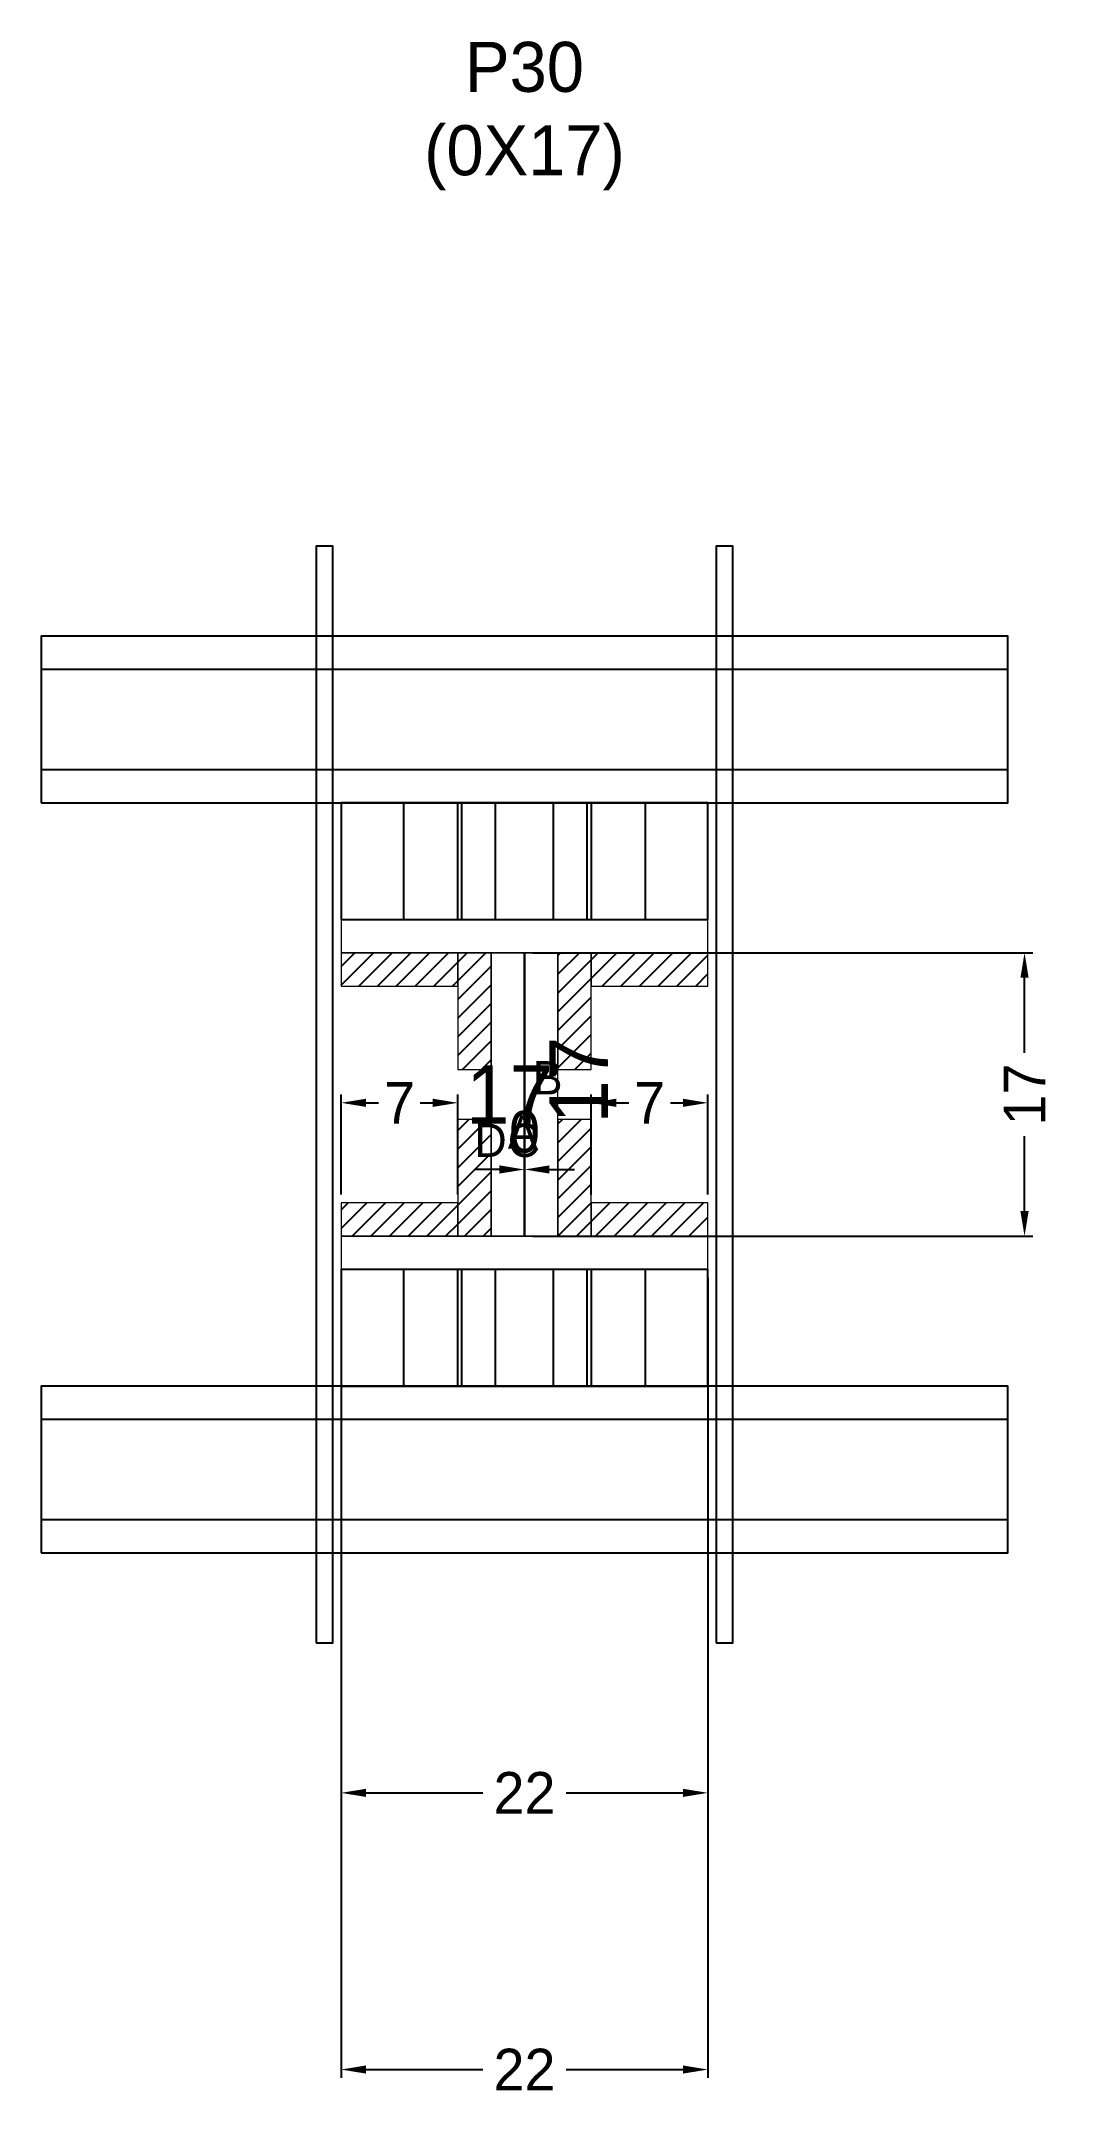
# Model space of a CAD drawing. Header units: centimetres. Extents: x -58 to 63, y 20 to 266.
import ezdxf

# ---------------------------------------------------------------- set-up
doc = ezdxf.new("R2010")
doc.units = ezdxf.units.CM
for name, color, linetype in [('CHAPA', 140, 'Continuous'), ('COTA', 241, 'Continuous'), ('Hachura', 251, 'Continuous'), ('Madeira', 30, 'Continuous'), ('NOMENCLATURA', 7, 'Continuous'), ('Painéis', 200, 'Continuous'), ('Perfil Metálico', 150, 'Continuous'), ('SARRAFO', 251, 'Continuous'), ('TEXTO_GERAL', 7, 'Continuous')]:
    doc.layers.add(name, color=color, linetype=linetype)
doc.dimstyles.new('cotax2', dxfattribs={"dimtxt": 2.5, "dimasz": 1.5, "dimexe": 0.5, "dimexo": 0.5, "dimgap": 0.5, "dimtad": 1, "dimcen": 2.5, "dimazin": 3, "dimtfac": 1, "dimtmove": 0, "dimatfit": 3})
pattern_1 = [(45, (0, 0), (-1.122532, 1.122532), [])]

# ---------------------------------------------------------------- blocks, each defined once
blk = doc.blocks.new('_CLOSEDFILLED')
at = {"color": 0, "linetype": 'BYBLOCK'}
blk.add_solid([(-1, 0.164), (0, 0), (-1, -0.164)], dxfattribs=at)
blk = doc.blocks.new('*D1')
for p, q in [((-22, 118), (-22, 22)), ((22, 118), (22, 22)), ((-19, 23), (-5, 23)), ((5, 23), (19, 23))]:
    blk.add_line(p, q)
at = {"layer": 'Defpoints'}
for p in [(-22, 119), (22, 119), (-22, 23)]:
    blk.add_point(p, dxfattribs=at)
at = {"layer": 'COTA', "xscale": 3, "yscale": 3, "rotation": 180}
blk.add_blockref('_CLOSEDFILLED', (-22, 23), dxfattribs=at)
at = {"layer": 'COTA', "xscale": 3, "yscale": 3}
blk.add_blockref('_CLOSEDFILLED', (22, 23), dxfattribs=at)
at = {"layer": 'COTA', "insert": (0, 23), "char_height": 5, "attachment_point": 5}
blk.add_mtext('22', dxfattribs=at)
blk = doc.blocks.new('*D2')
for p, q in [((-3, 131), (-6, 131)), ((0, 124), (0, 132)), ((0, 124), (0, 132)), ((0, 131), (0, 131)), ((3, 131), (6, 131))]:
    blk.add_line(p, q)
at = {"layer": 'Defpoints'}
for p in [(0, 131), (0, 123), (0, 123)]:
    blk.add_point(p, dxfattribs=at)
at = {"layer": 'COTA', "xscale": 3, "yscale": 3}
blk.add_blockref('_CLOSEDFILLED', (0, 131), dxfattribs=at)
at = {"layer": 'COTA', "xscale": 3, "yscale": 3, "rotation": 180}
blk.add_blockref('_CLOSEDFILLED', (0, 131), dxfattribs=at)
at = {"layer": 'COTA', "insert": (0, 135.5), "char_height": 5, "attachment_point": 5}
blk.add_mtext('0', dxfattribs=at)
blk = doc.blocks.new('*D3')
for p, q in [((1, 157), (61, 157)), ((60, 145), (60, 154)), ((60, 126), (60, 135)), ((1, 123), (61, 123))]:
    blk.add_line(p, q)
at = {"layer": 'Defpoints'}
for p in [(0, 157), (0, 123), (60, 123)]:
    blk.add_point(p, dxfattribs=at)
at = {"layer": 'COTA', "xscale": 3, "yscale": 3}
for p, rotation in [((60, 157), 90), ((60, 123), -90.00000000000001)]:
    blk.add_blockref('_CLOSEDFILLED', p, dxfattribs=dict(at, rotation=rotation))
at = {"layer": 'COTA', "insert": (60, 140), "char_height": 5, "attachment_point": 5, "rotation": 90}
blk.add_mtext('17', dxfattribs=at)
blk = doc.blocks.new('*D4')
for p, q in [((-22, 128), (-22, 140)), ((-19, 139), (-17.5, 139)), ((-12.5, 139), (-11, 139)), ((-8, 128), (-8, 140))]:
    blk.add_line(p, q)
at = {"layer": 'Defpoints'}
for p in [(-22, 139), (-22, 127), (-8, 127)]:
    blk.add_point(p, dxfattribs=at)
at = {"layer": 'COTA', "xscale": 3, "yscale": 3, "rotation": 180}
blk.add_blockref('_CLOSEDFILLED', (-22, 139), dxfattribs=at)
at = {"layer": 'COTA', "xscale": 3, "yscale": 3}
blk.add_blockref('_CLOSEDFILLED', (-8, 139), dxfattribs=at)
at = {"layer": 'COTA', "insert": (-15, 139), "char_height": 5, "attachment_point": 5}
blk.add_mtext('7', dxfattribs=at)
blk = doc.blocks.new('*D5')
for p, q in [((8, 128), (8, 140)), ((11, 139), (12.5, 139)), ((17.5, 139), (19, 139)), ((22, 128), (22, 140))]:
    blk.add_line(p, q)
at = {"layer": 'Defpoints'}
for p in [(8, 139), (8, 127), (22, 127)]:
    blk.add_point(p, dxfattribs=at)
at = {"layer": 'COTA', "xscale": 3, "yscale": 3, "rotation": 180}
blk.add_blockref('_CLOSEDFILLED', (8, 139), dxfattribs=at)
at = {"layer": 'COTA', "xscale": 3, "yscale": 3}
blk.add_blockref('_CLOSEDFILLED', (22, 139), dxfattribs=at)
at = {"layer": 'COTA', "insert": (15, 139), "char_height": 5, "attachment_point": 5}
blk.add_mtext('7', dxfattribs=at)
blk = doc.blocks.new('*D6')
for p, q in [((-22, 85.2), (-22, 55.2)), ((22, 85.2), (22, 55.2)), ((-19, 56.2), (-5, 56.2)), ((5, 56.2), (19, 56.2))]:
    blk.add_line(p, q)
at = {"layer": 'Defpoints'}
for p in [(-22, 86.2), (22, 86.2), (-22, 56.2)]:
    blk.add_point(p, dxfattribs=at)
at = {"layer": 'COTA', "xscale": 3, "yscale": 3, "rotation": 180}
blk.add_blockref('_CLOSEDFILLED', (-22, 56.2), dxfattribs=at)
at = {"layer": 'COTA', "xscale": 3, "yscale": 3}
blk.add_blockref('_CLOSEDFILLED', (22, 56.2), dxfattribs=at)
at = {"layer": 'COTA', "insert": (0, 56.2), "char_height": 5, "attachment_point": 5}
blk.add_mtext('22', dxfattribs=at)

msp = doc.modelspace()

# ---------------------------------------------------------------- hatches: boundary and pattern name
at = {"layer": 'Hachura'}
h = msp.add_hatch(dxfattribs=at)
h.set_pattern_fill('ANSI31')
h.set_pattern_definition(pattern_1)
h.paths.add_polyline_path([(-22, 153), (-8, 153), (-8, 157), (-22, 157)])
h = msp.add_hatch(dxfattribs=at)
h.set_pattern_fill('ANSI31')
h.set_pattern_definition(pattern_1)
h.paths.add_polyline_path([(-8, 143), (-4, 143), (-4, 157), (-8, 157)])
h = msp.add_hatch(dxfattribs=at)
h.set_pattern_fill('ANSI31')
h.set_pattern_definition(pattern_1)
h.paths.add_polyline_path([(4, 143), (8, 143), (8, 157), (4, 157)])
h = msp.add_hatch(dxfattribs=at)
h.set_pattern_fill('ANSI31')
h.set_pattern_definition(pattern_1)
h.paths.add_polyline_path([(8, 153), (22, 153), (22, 157), (8, 157)])
h = msp.add_hatch(dxfattribs=at)
h.set_pattern_fill('ANSI31')
h.set_pattern_definition(pattern_1)
h.paths.add_polyline_path([(-8, 123), (-4, 123), (-4, 137), (-8, 137)])
h = msp.add_hatch(dxfattribs=at)
h.set_pattern_fill('ANSI31')
h.set_pattern_definition(pattern_1)
h.paths.add_polyline_path([(4, 123), (8, 123), (8, 137), (4, 137)])
h = msp.add_hatch(dxfattribs=at)
h.set_pattern_fill('ANSI31')
h.set_pattern_definition(pattern_1)
h.paths.add_polyline_path([(-22, 123), (-8, 123), (-8, 127), (-22, 127)])
h = msp.add_hatch(dxfattribs=at)
h.set_pattern_fill('ANSI31')
h.set_pattern_definition(pattern_1)
h.paths.add_polyline_path([(8, 123), (22, 123), (22, 127), (8, 127)])

# ---------------------------------------------------------------- linework, layer by layer
at = {"layer": 'CHAPA', "lineweight": 18}
for points in [[(-22, 157), (22, 157), (22, 161), (-22, 161)], [(-22, 157), (22, 157), (22, 161), (-22, 161)], [(-4, 123), (0, 123), (0, 157), (-4, 157)], [(-4, 123), (0, 123), (0, 157), (-4, 157)], [(0, 123), (4, 123), (4, 157), (0, 157)], [(0, 123), (4, 123), (4, 157), (0, 157)], [(-22, 119), (22, 119), (22, 123), (-22, 123)], [(-22, 119), (22, 119), (22, 123), (-22, 123)]]:
    msp.add_lwpolyline(points, close=True, dxfattribs=at)
at = {"layer": 'Hachura'}
for points in [[(-25, 74.2), (-23, 74.2), (-23, 205.8), (-25, 205.8)], [(23, 74.2), (25, 74.2), (25, 205.8), (23, 205.8)]]:
    msp.add_lwpolyline(points, close=True, dxfattribs=at)
at = {"layer": 'Madeira', "color": 126}
for points in [[(-22, 161), (22, 161), (22, 175), (-22, 175)], [(-22, 161), (-8, 161), (-8, 175), (-22, 175)], [(-14.5, 161), (-7.5, 161), (-7.5, 175), (-14.5, 175)], [(-3.5, 161), (3.5, 161), (3.5, 175), (-3.5, 175)], [(7.5, 161), (14.5, 161), (14.5, 175), (7.5, 175)], [(8, 161), (22, 161), (22, 175), (8, 175)], [(-22, 105), (22, 105), (22, 119), (-22, 119)], [(-22, 105), (-8, 105), (-8, 119), (-22, 119)], [(-14.5, 105), (-7.5, 105), (-7.5, 119), (-14.5, 119)], [(-3.5, 105), (3.5, 105), (3.5, 119), (-3.5, 119)], [(7.5, 105), (14.5, 105), (14.5, 119), (7.5, 119)], [(8, 105), (22, 105), (22, 119), (8, 119)]]:
    msp.add_lwpolyline(points, close=True, dxfattribs=at)
at = {"layer": 'Painéis'}
msp.add_lwpolyline([(0, 123), (0, 123), (0, 157), (0, 157)], close=True, dxfattribs=at)
at = {"layer": 'Perfil Metálico', "color": 224}
for points in [[(-58, 175), (58, 175), (58, 195), (-58, 195)], [(-58, 179), (58, 179), (58, 191), (-58, 191)], [(-58, 85), (58, 85), (58, 105), (-58, 105)], [(-58, 89), (58, 89), (58, 101), (-58, 101)]]:
    msp.add_lwpolyline(points, close=True, dxfattribs=at)
at = {"layer": 'SARRAFO', "color": 251, "lineweight": 13}
for points in [[(-22, 153), (-8, 153), (-8, 157), (-22, 157)], [(-8, 143), (-4, 143), (-4, 157), (-8, 157)], [(4, 143), (8, 143), (8, 157), (4, 157)], [(8, 153), (22, 153), (22, 157), (8, 157)], [(-8, 123), (-4, 123), (-4, 137), (-8, 137)], [(4, 123), (8, 123), (8, 137), (4, 137)], [(-22, 123), (-8, 123), (-8, 127), (-22, 127)], [(8, 123), (22, 123), (22, 127), (8, 127)]]:
    msp.add_lwpolyline(points, close=True, dxfattribs=at)

# ---------------------------------------------------------------- texts
at = {"layer": 'COTA'}
msp.add_text('17', height=7, rotation=90, dxfattribs=at).set_placement((10, 136.5))
msp.add_text('17', height=7, dxfattribs=at).set_placement((-7, 136.5))
at = {"layer": 'NOMENCLATURA', "insert": (0, 248.5), "char_height": 6, "attachment_point": 8}
msp.add_mtext('P30\\P(0X17)', dxfattribs=at)
at = {"layer": 'TEXTO_GERAL'}
for s, p in [('B', (1, 140)), ('D', (-6, 132.5)), ('A', (-2, 133.5)), ('C', (-2, 132.5))]:
    msp.add_text(s, height=4, dxfattribs=at).set_placement(p)

# ---------------------------------------------------------------- dimensions: what is measured, and where the dimension line sits
at = {"layer": 'COTA'}
dim = msp.add_linear_dim(base=(60, 123), p1=(0, 123), p2=(0, 157), angle=90, dimstyle='cotax2', dxfattribs=at)
dim.commit()
dim.dimension.update_dxf_attribs({"geometry": '*D3', "text_midpoint": (60, 140)})
for base, p1, p2, picture, middle in [((-22, 139), (-22, 127), (-8, 127), '*D4', (-15, 139)), ((8, 139), (8, 127), (22, 127), '*D5', (15, 139)), ((0, 131), (0, 123), (0, 123), '*D2', (0, 135.5)), ((-22, 23), (-22, 119), (22, 119), '*D1', (0, 23)), ((-22, 56.2), (-22, 86.2), (22, 86.2), '*D6', (0, 56.2))]:
    dim = msp.add_linear_dim(base=base, p1=p1, p2=p2, dimstyle='cotax2', dxfattribs=at)
    dim.commit()
    dim.dimension.update_dxf_attribs({"geometry": picture, "text_midpoint": middle})

doc.saveas('drawing.dxf')
